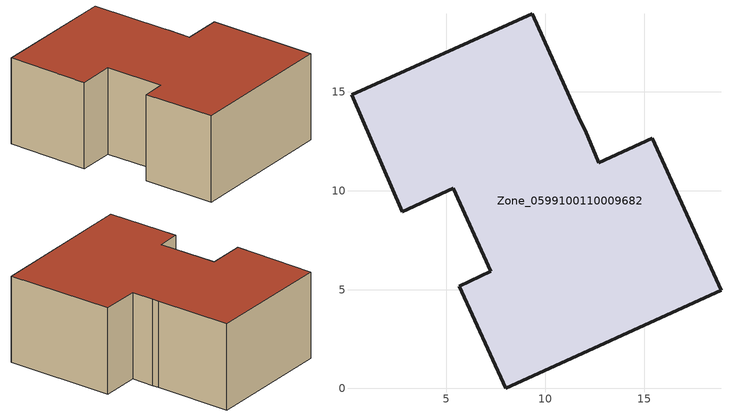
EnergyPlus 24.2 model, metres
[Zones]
Zone_0599100110009682
 floor ground (C_G): 5.64,5.17 7.26,5.93 5.35,10.12 2.77,8.94 0.2,14.86 9.34,18.97 11.8,13.5 12.02,13.06 12.71,11.43 15.42,12.65 18.89,4.97 8.01,0 z0
 wall outside (C_F): 7.26,5.93 5.64,5.17 8.01,0 18.89,4.97 15.42,12.65 12.71,11.43 12.02,13.06 11.8,13.5 9.34,18.97 0.2,14.86 2.77,8.94 5.35,10.12 7.26,5.93 z0:6.82
 roof outside (C_R): 0.2,14.86 2.77,8.94 5.35,10.12 7.26,5.93 5.64,5.17 8.01,0 18.89,4.97 15.42,12.65 12.71,11.43 12.02,13.06 11.8,13.5 9.34,18.97 z6.82
[BUILDING]
Pand.0599100110009682: North Axis=0; Terrain=City; Loads Convergence Tolerance Value=0.04; Temperature Convergence Tolerance Value=0.4; Solar Distribution=FullExterior; Maximum Number of Warmup Days=25; Minimum Number of Warmup Days=1
[Site:Location]
Rotterdam.The.Hague.AP_ZH_NLD Design_Conditions: Latitude=51.96; Longitude=4.45; Time Zone=1; Elevation=-4.5
[SITE:GROUNDTEMPERATURE:BUILDINGSURFACE]
18, 18, 18, 18, 18, 18, 18, 18, 18, 18, 18, 18
[MATERIAL] Thermal Absorptance=0.9; Solar Absorptance=0.7; Visible Absorptance=0.7
Name | Roughness | Thickness | Conductivity | Density | Specific Heat
G.D.2015-2018 | MediumSmooth | 0.15 | 0.0428571 | 540 | 1210
F.D.2015-2018 | Rough | 0.3 | 0.0666667 | 1920 | 840
R.D.2015-2018 | MediumRough | 0.2 | 0.0333333 | 1500 | 1000
[CONSTRUCTION]
C_G: G.D.2015-2018
C_F: F.D.2015-2018
C_R: R.D.2015-2018
[ZONE]
Zone_0599100110009682: Type=1; Multiplier=1; Ceiling Height=Autocalculate; Volume=Autocalculate; Floor Area=autocalculate; Part of Total Floor Area=Yes
[ZONEINFILTRATION:DESIGNFLOWRATE]
Infil_Zone_0599100110009682: Zone or ZoneList or Space or SpaceList=Zone_0599100110009682; Schedule=AlwaysOn; Design Flow Rate Calculation Method=Flow/Area; Flow Rate per Floor Area=0.0021; Constant Term Coefficient=1; Temperature Term Coefficient=0; Velocity Term Coefficient=0; Velocity Squared Term Coefficient=0
[HVACTEMPLATE:ZONE:IDEALLOADSAIRSYSTEM]
Zone_0599100110009682: Maximum Heating Supply Air Temperature=50; Minimum Cooling Supply Air Temperature=13; Maximum Heating Supply Air Humidity Ratio=0.0156; Minimum Cooling Supply Air Humidity Ratio=0.0077; Heating Limit=NoLimit; Cooling Limit=NoLimit; Dehumidification Control Type=ConstantSensibleHeatRatio; Cooling Sensible Heat Ratio=0.7; Dehumidification Setpoint=60; Humidification Control Type=None; Humidification Setpoint=30; Outdoor Air Method=None; Outdoor Air Flow Rate per Person=0.00944; Outdoor Air Flow Rate per Zone Floor Area=0; Outdoor Air Flow Rate per Zone=0; Demand Controlled Ventilation Type=None; Outdoor Air Economizer Type=NoEconomizer; Heat Recovery Type=None; Sensible Heat Recovery Effectiveness=0.7; Latent Heat Recovery Effectiveness=0.65
[ZONECONTROL:THERMOSTAT]
ThermostatControl_Zone_0599100110009682: Zone or ZoneList=Zone_0599100110009682; Control Type Schedule=DualSetpointControlType; Control 1=Thermostat_Zone_0599100110009682; Temperature Difference Between Cutout And Setpoint=0
[THERMOSTATSETPOINT:DUALSETPOINT]
Thermostat_Zone_0599100110009682: Heating Setpoint Temperature Schedule=HeatingSetpoint_Zone_0599100110009682; Cooling Setpoint Temperature Schedule=CoolingSetpoint_Zone_0599100110009682
[SCHEDULE:COMPACT]
HeatingSetpoint_Zone_0599100110009682: Through: 12/31, For: AllDays, Until: 24:00, 21
CoolingSetpoint_Zone_0599100110009682: Through: 12/31, For: AllDays, Until: 24:00, 24
DualSetpointControlType: Through: 12/31, For: AllDays, Until: 24:00, 4
AlwaysOn: Through: 12/31, For: AllDays, Until: 24:00, 1
